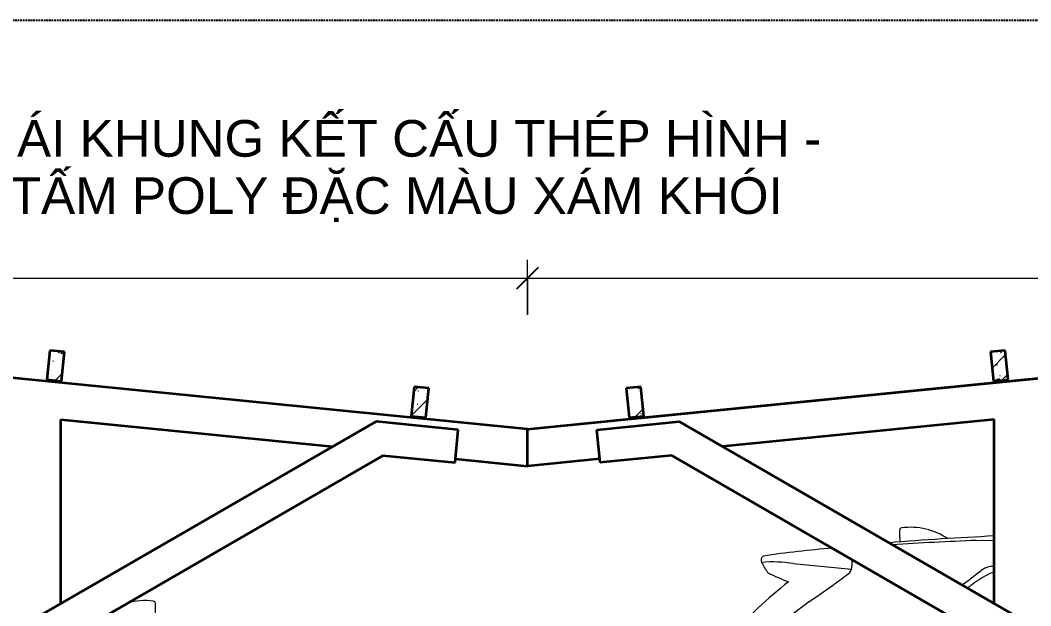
# Model space of a CAD drawing. Header units: millimetres. Extents: x -77355 to 26321, y -760 to 17156.
# Drawn here: x -60346 to -57586, y 2486 to 4085 of the extents above; entities that cross this region are included whole.
import ezdxf

# ---------------------------------------------------------------- set-up
doc = ezdxf.new("R2010")
doc.units = ezdxf.units.MM
doc.linetypes.add('Hidden', pattern=[7.14375, 4.7625, -2.38125])
for name, color, linetype, lineweight in [('A-ANNO-DIMS', 211, 'Continuous', 9), ('A-ANNO-DIMS-50', 211, 'Continuous', 9), ('A-DETL-GENF', 92, 'Continuous', 18), ('A-DETL-GENF-2', 92, 'Hidden', 25), ('A-DETL-MEDM', 33, 'Continuous', 35), ('A-GLAZ-CURT', 52, 'Continuous', 18), ('A-GLAZ-CURT-1', 55, 'Continuous', 18), ('A-GLAZ-CURT-2', 52, 'Continuous', 25), ('A-GLAZ-CWMG', 51, 'Continuous', 18), ('A-GLAZ-CWMG-1', 55, 'Continuous', 18), ('A-GLAZ-CWMG-2', 51, 'Continuous', 35), ('G-ANNO-TEXT-2', 7, 'Continuous', 9), ('G-IMPT', 8, 'Continuous', 18)]:
    doc.layers.add(name, color=color, linetype=linetype, lineweight=lineweight)
doc.styles.add('Arial', font='arial.ttf', dxfattribs={"height": 100})
doc.styles.add('UTM Avo', font='', dxfattribs={"width": 0.9, "height": 125})
doc.styles.get('UTM Avo').set_extended_font_data('UTM Avo')
doc.dimstyles.new('1_Dim_chi_tiet_2_5', dxfattribs={"dimscale": 304.8, "dimtxt": 124.912619, "dimasz": 0.19685, "dimexe": 0.164042, "dimexo": 0.0625, "dimgap": 0.016404, "dimtad": 1, "dimdec": 0, "dimrnd": 5, "dimzin": 0, "dimdsep": 46, "dimtxsty": 'UTM Avo', "dimblk1": 'OBLIQUE', "dimblk2": 'OBLIQUE', "dimsah": 1, "dimcen": 0.09, "dimdle": 0.164042, "dimazin": 0, "dimtfac": 1, "dimtdec": 4, "dimtix": 1, "dimtmove": 0, "dimatfit": 3, "dimfxl": 0.328084, "dimfxlon": 1, "dimtvp": 1, "dimtolj": 1, "dimtzin": 0, "dimarcsym": 2})
pattern_1 = [(45, (-67431.81, 15225), (-84.1903, 84.1903), []), (45, (-67431.81, 15284.53), (-84.1903, 84.1903), []), (50, (-67431.81, 15225), (136.6383, -11.95415), [14.287, -157.162]), (355, (-67431.81, 15225), (-26.4318, 143.293), [11.43, -125.73]), (100.451, (-67420.43, 15224), (110.2073, 131.3379), [12.143, -133.568]), (46.184, (-67431.81, 15263.1), (203.3093, -31.5316), [21.431, -235.744]), (96.636, (-67414.87, 15260.47), (178.052, 185.5712), [18.214, -200.351]), (351.184, (-67431.81, 15263.1), (178.0542, 185.5685), [17.145, -188.595]), (21, (-67412.76, 15253.58), (113.7111, -76.6989), [14.288, -157.163]), (326, (-67412.76, 15253.58), (46.352, 138.1412), [11.43, -125.73]), (71.451, (-67403.29, 15247.18), (160.0634, 61.4411), [12.143, -133.568]), (37.5, (-67431.81, 15225), (2.31655, 63.41591), [2.515, -121.691, 2.515, -125.12, -126.206]), (37.5, (-67431.81, 15225), (2.31655, 63.41591), [-251.841, 2.515, -123.692]), (7.5, (-67431.81, 15225), (50.11464, 75.13506), [2.515, -70.256, 2.515, -118.834, -48.101]), (7.5, (-67431.81, 15225), (50.11464, 75.13506), [-194.119, 2.515, -45.587]), (327.5, (-67474.293, 15225), (101.69342, -4.29674), [2.515, -45.11, 2.515, -146.075, -197.167]), (327.5, (-67474.293, 15225), (101.69342, -4.29674), [-196.215, 2.515, -194.653]), (317.5, (-67493.34, 15225), (111.0972, 19.0699), [2.515, -59.398, 2.515, -96.164, -140.018]), (317.5, (-67493.34, 15225), (111.0972, 19.0699), [-160.592, 2.515, -137.503])]

# ---------------------------------------------------------------- blocks, each defined once
blk = doc.blocks.new('System Panel - Glazed-2599382-TKCS_NHÀ XE 1 - MẶT CẮT')
at = {"layer": 'A-GLAZ-CURT-1'}
h = blk.add_hatch(dxfattribs=at)
h.set_pattern_fill('FP_5', color=256, style=0, pattern_type=2)
h.set_pattern_definition(pattern_1)
h.paths.add_polyline_path([(-58960.8, 2968.1), (-58960.8, 2968.6), (-59149.9, 2987)])
at = {"layer": 'A-GLAZ-CURT-2'}
blk.add_line((-58960.2, 2968.5), (-59258.8, 2998.4), dxfattribs=at)
blk = doc.blocks.new('System Panel - Glazed-2342062-TKCS_NHÀ XE 1 - MẶT CẮT')
at = {"layer": 'A-GLAZ-CURT-1'}
h = blk.add_hatch(dxfattribs=at)
h.set_pattern_fill('FP_6', color=256, style=0, pattern_type=2)
h.set_pattern_definition([(45, (-67431.81, 15225), (-84.1903, 84.1903), []), (45, (-67431.81, 15284.53), (-84.1903, 84.1903), []), (50, (-67431.81, 15225), (136.6383, -11.95415), [14.287, -157.162]), (355, (-67431.81, 15225), (-26.4318, 143.293), [11.43, -125.73]), (100.451, (-67420.43, 15224), (110.2073, 131.3379), [12.143, -133.568]), (46.184, (-67431.81, 15263.1), (203.3093, -31.5316), [21.431, -235.744]), (96.636, (-67414.87, 15260.47), (178.052, 185.5712), [18.214, -200.351]), (351.184, (-67431.81, 15263.1), (178.0542, 185.5685), [17.145, -188.595]), (21, (-67412.76, 15253.58), (113.7111, -76.6989), [14.288, -157.163]), (326, (-67412.76, 15253.58), (46.352, 138.1412), [11.43, -125.73]), (71.451, (-67403.29, 15247.18), (160.0634, 61.4411), [12.143, -133.568]), (37.5, (-67431.81, 15225), (2.31655, 63.41591), [2.515, -121.691, 2.515, -125.12, -126.206]), (37.5, (-67431.81, 15225), (2.31655, 63.41591), [-251.841, 2.515, -123.692]), (7.5, (-67431.81, 15225), (50.11464, 75.13506), [2.515, -70.256, 2.515, -118.834, -48.101]), (7.5, (-67431.81, 15225), (50.11464, 75.13506), [-194.119, 2.515, -45.587]), (327.5, (-67474.293, 15225), (101.69342, -4.29674), [2.515, -45.11, 2.515, -146.075, -197.167]), (327.5, (-67474.293, 15225), (101.69342, -4.29674), [-196.215, 2.515, -194.653]), (317.5, (-67493.34, 15225), (111.0972, 19.0699), [2.515, -59.398, 2.515, -96.164, -140.017]), (317.5, (-67493.34, 15225), (111.0972, 19.0699), [-160.591, 2.515, -137.503])])
h.paths.add_polyline_path([(-59258.8, 2997.8), (-59258.8, 2998.4), (-59430.3, 3015)])
at = {"layer": 'A-GLAZ-CURT-2'}
blk.add_line((-59258.8, 2998.4), (-60253.8, 3097.9), dxfattribs=at)
blk = doc.blocks.new('System Panel - Glazed-V1-TKCS_NHÀ XE 1 - MẶT CẮT')
at = {"layer": 'A-GLAZ-CURT-1'}
h = blk.add_hatch(dxfattribs=at)
h.set_pattern_fill('FP_5', color=256, style=0, pattern_type=2)
h.set_pattern_definition(pattern_1)
h.paths.add_polyline_path([(-60253.8, 3097.4), (-60253.8, 3097.9), (-60355.3, 3107.5)])
at = {"layer": 'A-GLAZ-CURT-2'}
blk.add_line((-60253.8, 3097.9), (-61248.8, 3197.4), dxfattribs=at)
blk = doc.blocks.new('Rectangular Mullion - 40 x 80mm-2340579-TKCS_NHÀ XE 1 - MẶT CẮT')
at = {"layer": 'A-GLAZ-CWMG-1'}
h = blk.add_hatch(dxfattribs=at)
h.set_pattern_fill('FP_9', color=256, style=0, pattern_type=2)
h.set_pattern_definition([(45, (-67431.81, 15225), (-84.1903, 84.1903), []), (45, (-67431.81, 15284.53), (-84.1903, 84.1903), []), (50, (-67431.81, 15225), (136.6383, -11.95415), [14.287, -157.162]), (355, (-67431.81, 15225), (-26.4318, 143.293), [11.43, -125.73]), (100.451, (-67420.43, 15224), (110.2073, 131.3379), [12.143, -133.568]), (46.184, (-67431.81, 15263.1), (203.3093, -31.5316), [21.431, -235.744]), (96.636, (-67414.87, 15260.47), (178.052, 185.5712), [18.214, -200.351]), (351.184, (-67431.81, 15263.1), (178.0542, 185.5685), [17.145, -188.595]), (21, (-67412.76, 15253.58), (113.7111, -76.6989), [14.287, -157.162]), (326, (-67412.76, 15253.58), (46.352, 138.1412), [11.43, -125.73]), (71.451, (-67403.29, 15247.18), (160.0634, 61.4411), [12.143, -133.568]), (37.5, (-67431.81, 15225), (2.31655, 63.41591), [2.515, -121.691, 2.515, -125.12, -126.206]), (37.5, (-67431.81, 15225), (2.31655, 63.41591), [-251.841, 2.515, -123.692]), (7.5, (-67431.81, 15225), (50.11464, 75.13506), [2.515, -70.256, 2.515, -118.834, -48.101]), (7.5, (-67431.81, 15225), (50.11464, 75.13506), [-194.119, 2.515, -45.587]), (327.5, (-67474.293, 15225), (101.69342, -4.29674), [2.515, -45.11, 2.515, -146.075, -197.167]), (327.5, (-67474.293, 15225), (101.69342, -4.29674), [-196.215, 2.515, -194.653]), (317.5, (-67493.34, 15225), (111.0972, 19.0699), [2.515, -59.398, 2.515, -96.164, -140.018]), (317.5, (-67493.34, 15225), (111.0972, 19.0699), [-160.592, 2.515, -137.503])])
h.paths.add_polyline_path([(-59238.5, 3000.4), (-59230.5, 3080), (-59270.3, 3083.9), (-59278.3, 3004.3)])
at = {"layer": 'A-GLAZ-CWMG-2'}
for p, q in [((-59270.3, 3083.9), (-59278.3, 3004.3)), ((-59230.5, 3080), (-59270.3, 3083.9)), ((-59238.5, 3000.4), (-59230.5, 3080)), ((-59278.3, 3004.3), (-59238.5, 3000.4))]:
    blk.add_line(p, q, dxfattribs=at)
blk = doc.blocks.new('Rectangular Mullion - 40 x 80mm-V4-TKCS_NHÀ XE 1 - MẶT CẮT')
at = {"layer": 'A-GLAZ-CWMG-1'}
h = blk.add_hatch(dxfattribs=at)
h.set_pattern_fill('FP_10', color=256, style=0, pattern_type=2)
h.set_pattern_definition([(45, (-67431.81, 15225), (-84.1903, 84.1903), []), (45, (-67431.81, 15284.53), (-84.1895, 84.1895), []), (50, (-67431.81, 15225), (136.6383, -11.95415), [14.287, -157.162]), (355, (-67431.81, 15225), (-26.4318, 143.293), [11.43, -125.73]), (100.451, (-67420.43, 15224), (110.2073, 131.3379), [12.143, -133.568]), (46.184, (-67431.81, 15263.1), (203.3093, -31.5316), [21.431, -235.744]), (96.636, (-67414.87, 15260.47), (178.052, 185.5712), [18.214, -200.351]), (351.184, (-67431.81, 15263.1), (178.0542, 185.5685), [17.145, -188.595]), (21, (-67412.76, 15253.58), (113.7111, -76.6989), [14.288, -157.163]), (326, (-67412.76, 15253.58), (46.352, 138.1412), [11.43, -125.73]), (71.451, (-67403.29, 15247.18), (160.0634, 61.4411), [12.143, -133.568]), (37.5, (-67431.81, 15225), (2.31655, 63.41591), [2.515, -121.691, 2.515, -125.12, -126.206]), (37.5, (-67431.81, 15225), (2.31655, 63.41591), [-251.841, 2.515, -123.692]), (7.5, (-67431.81, 15225), (50.11464, 75.13506), [2.515, -70.256, 2.515, -118.834, -48.101]), (7.5, (-67431.81, 15225), (50.11464, 75.13506), [-194.119, 2.515, -45.587]), (327.5, (-67474.293, 15225), (101.69342, -4.29674), [2.515, -45.11, 2.515, -146.075, -197.167]), (327.5, (-67474.293, 15225), (101.69342, -4.29674), [-196.215, 2.515, -194.653]), (317.5, (-67493.34, 15225), (111.0972, 19.0699), [2.515, -59.398, 2.515, -96.164, -140.018]), (317.5, (-67493.34, 15225), (111.0972, 19.0699), [-160.592, 2.515, -137.503])])
h.paths.add_polyline_path([(-60233.5, 3099.8), (-60225.5, 3179.5), (-60265.3, 3183.4), (-60273.3, 3103.8)])
at = {"layer": 'A-GLAZ-CWMG-2'}
for p, q in [((-60265.3, 3183.4), (-60273.3, 3103.8)), ((-60225.5, 3179.5), (-60265.3, 3183.4)), ((-60233.5, 3099.8), (-60225.5, 3179.5)), ((-60273.3, 3103.8), (-60233.5, 3099.8))]:
    blk.add_line(p, q, dxfattribs=at)
blk = doc.blocks.new('System Panel - Glazed-V9-TKCS_NHÀ XE 1 - MẶT CẮT')
at = {"layer": 'A-GLAZ-CURT-2'}
blk.add_line((-58662.9, 2998.4), (-58961.4, 2968.5), dxfattribs=at)
blk = doc.blocks.new('System Panel - Glazed-V10-TKCS_NHÀ XE 1 - MẶT CẮT')
at = {"layer": 'A-GLAZ-CURT-2'}
blk.add_line((-57667.9, 3097.9), (-58662.9, 2998.4), dxfattribs=at)
blk = doc.blocks.new('Rectangular Mullion - 40 x 80mm-2342299-TKCS_NHÀ XE 1 - MẶT CẮT')
at = {"layer": 'A-GLAZ-CWMG-1'}
h = blk.add_hatch(dxfattribs=at)
h.set_pattern_fill('FP_15', color=256, style=0, pattern_type=2)
h.set_pattern_definition([(45, (-67431.81, 15225), (-84.1903, 84.1903), []), (45, (-67431.81, 15284.53), (-84.18955, 84.18955), []), (50, (-67431.81, 15225), (136.6383, -11.95415), [14.287, -157.162]), (355, (-67431.81, 15225), (-26.4318, 143.293), [11.43, -125.73]), (100.451, (-67420.43, 15224), (110.2073, 131.3379), [12.143, -133.568]), (46.184, (-67431.81, 15263.1), (203.3093, -31.5316), [21.431, -235.744]), (96.636, (-67414.87, 15260.47), (178.052, 185.5712), [18.214, -200.351]), (351.184, (-67431.81, 15263.1), (178.0542, 185.5685), [17.145, -188.595]), (21, (-67412.76, 15253.58), (113.7111, -76.6989), [14.288, -157.163]), (326, (-67412.76, 15253.58), (46.352, 138.1412), [11.43, -125.73]), (71.451, (-67403.29, 15247.18), (160.0634, 61.4411), [12.143, -133.568]), (37.5, (-67431.81, 15225), (2.31655, 63.41591), [2.515, -121.691, 2.515, -125.12, -126.206]), (37.5, (-67431.81, 15225), (2.31655, 63.41591), [-251.841, 2.515, -123.692]), (7.5, (-67431.81, 15225), (50.11464, 75.13506), [2.515, -70.256, 2.515, -118.834, -48.101]), (7.5, (-67431.81, 15225), (50.11464, 75.13506), [-194.12, 2.515, -45.587]), (327.5, (-67474.293, 15225), (101.69342, -4.29674), [2.515, -45.11, 2.515, -146.075, -197.167]), (327.5, (-67474.293, 15225), (101.69342, -4.29674), [-196.215, 2.515, -194.653]), (317.5, (-67493.34, 15225), (111.0972, 19.0699), [2.515, -59.398, 2.515, -96.164, -140.018]), (317.5, (-67493.34, 15225), (111.0972, 19.0699), [-160.592, 2.515, -137.503])])
h.paths.add_polyline_path([(-58683.2, 3000.4), (-58643.4, 3004.3), (-58651.4, 3083.9), (-58691.2, 3080), (-58684.7, 3015)])
at = {"layer": 'A-GLAZ-CWMG-2'}
for p, q in [((-58651.4, 3083.9), (-58691.2, 3080)), ((-58691.2, 3080), (-58683.2, 3000.4)), ((-58643.4, 3004.3), (-58651.4, 3083.9)), ((-58683.2, 3000.4), (-58643.4, 3004.3))]:
    blk.add_line(p, q, dxfattribs=at)
blk = doc.blocks.new('Rectangular Mullion - 40 x 80mm-V11-TKCS_NHÀ XE 1 - MẶT CẮT')
at = {"layer": 'A-GLAZ-CWMG-1'}
h = blk.add_hatch(dxfattribs=at)
h.set_pattern_fill('FP_16', color=256, style=0, pattern_type=2)
h.set_pattern_definition([(45, (-67431.81, 15225), (-84.1903, 84.1903), []), (45, (-67431.81, 15284.53), (-84.18955, 84.18955), []), (50, (-67431.81, 15225), (136.6383, -11.95415), [14.287, -157.162]), (355, (-67431.81, 15225), (-26.4318, 143.293), [11.43, -125.73]), (100.451, (-67420.43, 15224), (110.2073, 131.3379), [12.143, -133.568]), (46.184, (-67431.81, 15263.1), (203.3093, -31.5316), [21.431, -235.744]), (96.636, (-67414.87, 15260.47), (178.052, 185.5712), [18.214, -200.351]), (351.184, (-67431.81, 15263.1), (178.0542, 185.5685), [17.145, -188.595]), (21, (-67412.76, 15253.58), (113.7111, -76.6989), [14.287, -157.162]), (326, (-67412.76, 15253.58), (46.352, 138.1412), [11.43, -125.73]), (71.451, (-67403.29, 15247.18), (160.0634, 61.4411), [12.143, -133.568]), (37.5, (-67431.81, 15225), (2.31655, 63.41591), [2.515, -121.691, 2.515, -125.12, -126.206]), (37.5, (-67431.81, 15225), (2.31655, 63.41591), [-251.841, 2.515, -123.692]), (7.5, (-67431.81, 15225), (50.11464, 75.13506), [2.515, -70.256, 2.515, -118.834, -48.101]), (7.5, (-67431.81, 15225), (50.11464, 75.13506), [-194.12, 2.515, -45.587]), (327.5, (-67474.293, 15225), (101.69342, -4.29674), [2.515, -45.11, 2.515, -146.075, -197.167]), (327.5, (-67474.293, 15225), (101.69342, -4.29674), [-196.215, 2.515, -194.653]), (317.5, (-67493.34, 15225), (111.0972, 19.0699), [2.515, -59.398, 2.515, -96.164, -140.017]), (317.5, (-67493.34, 15225), (111.0972, 19.0699), [-160.591, 2.515, -137.503])])
h.paths.add_polyline_path([(-57688.2, 3099.8), (-57648.4, 3103.8), (-57656.3, 3183.4), (-57696.1, 3179.5)])
at = {"layer": 'A-GLAZ-CWMG-2'}
for p, q in [((-57656.3, 3183.4), (-57696.1, 3179.5)), ((-57696.1, 3179.5), (-57688.2, 3099.8)), ((-57648.4, 3103.8), (-57656.3, 3183.4)), ((-57688.2, 3099.8), (-57648.4, 3103.8))]:
    blk.add_line(p, q, dxfattribs=at)
blk = doc.blocks.new('CAR_TOYOTA - CAR_TOYOTA_GRAND HIGHLANDER_dwg-2292141-TKCS_NHÀ XE 1 - MẶT CẮT')
at = {"layer": 'G-IMPT'}
for centre, radius, start, end in [((-60007, 2321.3), 179.3, 82.1278, 105.4304), ((-59982.5, 2493.5), 5.37, 3.7562, 89.1984), ((-60237.5, 2482), 260.6, 355.2754, 2.6206)]:
    blk.add_arc(centre, radius, start, end, dxfattribs=at)
blk = doc.blocks.new('CAR_TOYOTA - CAR_TOYOTA-2292600-TKCS_NHÀ XE 1 - MẶT CẮT')
blk.add_blockref('CAR_TOYOTA - CAR_TOYOTA_GRAND HIGHLANDER_dwg-2292141-TKCS_NHÀ XE 1 - MẶT CẮT', (0, 0))
blk = doc.blocks.new('CAR_TOYOTA - CAR_TOYOTA_GRAND HIGHLANDER_dwg-V31-TKCS_NHÀ XE 1 - MẶT CẮT')
at = {"layer": 'G-IMPT'}
for p, q in [((-57735.3, 2664.8), (-57686.4, 2665.4)), ((-58234.9, 2601.4), (-58076.3, 2586)), ((-57692.4, 2594.7), (-57686.4, 2594.9))]:
    blk.add_line(p, q, dxfattribs=at)
for centre, radius, start, end in [((-57684.2, 2682), 260.6, 177.3794, 184.7246), ((-57939.1, 2693.5), 5.37, 90.8016, 176.2438), ((-57914.7, 2521.3), 179.3, 55.31, 97.8722), ((-57131.1, -8279.9), 10970.9, 92.90155, 94.40341), ((-57259.5, -8912.7), 11587.3, 92.35359, 93.48788), ((-57897.5, -209.6), 2862.6, 94.6067, 98.4335), ((-58310.5, 2611.3), 12.7, 122.5325, 210.2561), ((-58293.2, 2233.4), 372.6, 81.0067, 94.3564), ((-58132.7, 2697.5), 210.2, 206.1113, 215.2591), ((-58102.8, 2593.1), 27.5, 324.6835, 5.0382), ((-56999, 2601.6), 1076.4, 179.395, 180.3239), ((-57684.7, 2533), 62.1, 97.158, 127.6358), ((-57712, 3865.4), 1418.8, 245.3256, 247.7997), ((-58731.6, 3424.1), 1068.3, 304.9764, 307.5602), ((-58658.4, 3767.8), 1510.4, 305.8256, 308.285), ((-57590.3, 2346.9), 251.6, 116.8789, 129.3673), ((-57681.5, 2533), 44.5, 96.2725, 120.4248), ((-57344.4, 1420.3), 1448.1, 128.6185, 137.2568), ((-61532.7, 7283.8), 5837.2, 304.90939, 305.78795), ((-56195.7, 499.4), 2566.3, 127.2749, 127.5338), ((-49713.5, -8780.5), 14109.2, 126.93697, 127.75466)]:
    blk.add_arc(centre, radius, start, end, dxfattribs=at)
blk = doc.blocks.new('CAR_TOYOTA - CAR_TOYOTA-2599869-TKCS_NHÀ XE 1 - MẶT CẮT')
blk.add_blockref('CAR_TOYOTA - CAR_TOYOTA_GRAND HIGHLANDER_dwg-V31-TKCS_NHÀ XE 1 - MẶT CẮT', (0, 0))
blk = doc.blocks.new('BORDER VIEW - BORDER VIEW-2599773-TKCS_NHÀ XE 1 - MẶT CẮT')
at = {"layer": 'A-DETL-GENF-2'}
blk.add_line((-76498.6, 4084.9), (-52882.8, 4084.9), dxfattribs=at)
blk = doc.blocks.new('DIMBLOCK8-TKCS_NHÀ XE 1 - MẶT CẮT')
at = {"layer": 'A-ANNO-DIMS-50'}
for p, q in [((-64335.3, 3480.9), (-64335.3, 3330.9)), ((-64335.3, 3380.9), (-64335.3, 3480.9)), ((-58960.8, 3280.9), (-58960.8, 3430.9)), ((-64385.3, 3380.9), (-58960.8, 3380.9)), ((-58960.8, 3380.9), (-58960.8, 3280.9))]:
    blk.add_line(p, q, dxfattribs=at)
at = {"layer": 'A-ANNO-DIMS-50', "lineweight": 25}
for p, q in [((-64335.3, 3380.9), (-64305.3, 3410.9)), ((-58960.8, 3380.9), (-58930.8, 3410.9)), ((-64335.3, 3380.9), (-64365.3, 3350.9)), ((-58960.8, 3380.9), (-58990.8, 3350.9))]:
    blk.add_line(p, q, dxfattribs=at)
at = {"layer": 'A-ANNO-DIMS-50', "color": 0, "insert": (-61819.3, 3543.3), "char_height": 125, "width": 410.824, "attachment_point": 1, "line_spacing_factor": 1.110334, "style": 'UTM Avo'}
blk.add_mtext('5375', dxfattribs=at)
blk = doc.blocks.new('_Oblique')
at = {"color": 0, "linetype": 'ByBlock', "lineweight": -2}
blk.add_line((-0.5, -0.5), (0.5, 0.5), dxfattribs=at)
blk = doc.blocks.new('DIMBLOCK9-TKCS_NHÀ XE 1 - MẶT CẮT')
at = {"layer": 'A-ANNO-DIMS-50'}
for p, q in [((-53586.4, 3480.9), (-53586.4, 3330.9)), ((-53586.4, 3380.9), (-53586.4, 3480.9)), ((-58960.8, 3280.9), (-58960.8, 3430.9)), ((-58960.8, 3380.9), (-53536.4, 3380.9)), ((-58960.8, 3380.9), (-58960.8, 3280.9))]:
    blk.add_line(p, q, dxfattribs=at)
at = {"layer": 'A-ANNO-DIMS-50', "lineweight": 25}
for p, q in [((-58960.8, 3380.9), (-58930.8, 3410.9)), ((-53586.4, 3380.9), (-53556.4, 3410.9)), ((-58960.8, 3380.9), (-58990.8, 3350.9)), ((-53586.4, 3380.9), (-53616.4, 3350.9))]:
    blk.add_line(p, q, dxfattribs=at)
at = {"layer": 'A-ANNO-DIMS-50', "color": 0, "insert": (-56444.8, 3543.3), "char_height": 125, "width": 410.824, "attachment_point": 1, "line_spacing_factor": 1.110334, "style": 'UTM Avo'}
blk.add_mtext('5375', dxfattribs=at)

msp = doc.modelspace()

# ---------------------------------------------------------------- linework, layer by layer
at = {"layer": 'A-DETL-MEDM'}
for p, q in [((-58960.8, 2968.1), (-64335.3, 3505.5)), ((-58960.8, 2968.1), (-53586.4, 3505.5)), ((-59374.6, 2989.3), (-60315.3, 2446.2)), ((-60235.3, 2492.4), (-60235.3, 2995)), ((-60235.3, 2995), (-59493.3, 2920.8)), ((-59149.9, 2966.9), (-59374.6, 2989.3)), ((-58771.8, 2966.9), (-58547.1, 2989.3)), ((-58547.1, 2989.3), (-57606.4, 2446.2)), ((-57686.4, 2995), (-58428.4, 2920.8)), ((-57686.4, 2492.4), (-57686.4, 2995)), ((-59158.9, 2877.3), (-59149.9, 2966.9)), ((-58960.8, 2867.6), (-58960.8, 2968.1)), ((-58762.8, 2877.3), (-58771.8, 2966.9)), ((-60225.3, 2394.2), (-59354.7, 2896.9)), ((-59354.7, 2896.9), (-59158.9, 2877.3)), ((-59157.9, 2887.3), (-58960.8, 2867.6)), ((-58763.8, 2887.3), (-58960.8, 2867.6)), ((-58567, 2896.9), (-58762.8, 2877.3)), ((-57696.4, 2394.2), (-58567, 2896.9))]:
    msp.add_line(p, q, dxfattribs=at)

# ---------------------------------------------------------------- block references
at = {"layer": 'A-DETL-GENF'}
for name in ['BORDER VIEW - BORDER VIEW-2599773-TKCS_NHÀ XE 1 - MẶT CẮT', 'CAR_TOYOTA - CAR_TOYOTA-2599869-TKCS_NHÀ XE 1 - MẶT CẮT', 'CAR_TOYOTA - CAR_TOYOTA-2292600-TKCS_NHÀ XE 1 - MẶT CẮT']:
    msp.add_blockref(name, (0, 0), dxfattribs=at)
at = {"layer": 'A-GLAZ-CURT'}
for name, p in [('System Panel - Glazed-V1-TKCS_NHÀ XE 1 - MẶT CẮT', (0, 0)), ('System Panel - Glazed-V10-TKCS_NHÀ XE 1 - MẶT CẮT', (995, 99.5)), ('System Panel - Glazed-2342062-TKCS_NHÀ XE 1 - MẶT CẮT', (0, 0)), ('System Panel - Glazed-V10-TKCS_NHÀ XE 1 - MẶT CẮT', (0, 0)), ('System Panel - Glazed-2599382-TKCS_NHÀ XE 1 - MẶT CẮT', (0, 0)), ('System Panel - Glazed-V9-TKCS_NHÀ XE 1 - MẶT CẮT', (0, 0))]:
    msp.add_blockref(name, p, dxfattribs=at)
at = {"layer": 'A-GLAZ-CWMG'}
for name in ['Rectangular Mullion - 40 x 80mm-V4-TKCS_NHÀ XE 1 - MẶT CẮT', 'Rectangular Mullion - 40 x 80mm-V11-TKCS_NHÀ XE 1 - MẶT CẮT', 'Rectangular Mullion - 40 x 80mm-2340579-TKCS_NHÀ XE 1 - MẶT CẮT', 'Rectangular Mullion - 40 x 80mm-2342299-TKCS_NHÀ XE 1 - MẶT CẮT']:
    msp.add_blockref(name, (0, 0), dxfattribs=at)

# ---------------------------------------------------------------- texts
at = {"layer": 'G-ANNO-TEXT-2', "insert": (-60704.3, 3673.2), "char_height": 100, "width": 2675.5, "attachment_point": 4, "line_spacing_factor": 0.936439, "style": 'Arial'}
msp.add_mtext('\\pt635,1270,1905,2540,3175,3810,4445,5080,5715,6350,6985,7620,8255,8890,9525,10160,10795,11430,12065,12700,13335,13970,14605,15240,15875,16510,17145,17780,18415,19050,19685,20320;HỆ MÁI KHUNG KẾT CẤU THÉP HÌNH - LỢP TẤM POLY ĐẶC MÀU XÁM KHÓI', dxfattribs=at)

# ---------------------------------------------------------------- dimensions: what is measured, and where the dimension line sits
at = {"layer": 'A-ANNO-DIMS'}
for base, p1, p2, picture, middle in [((-58960.8366, 3380.876), (-64335.3104, 3480.876), (-58960.8366, 3280.876), 'DIMBLOCK8-TKCS_NHÀ XE 1 - MẶT CẮT', (-61648.0735, 3450.5611)), ((-53586.4, 3380.9), (-58960.8, 3280.9), (-53586.4, 3480.9), 'DIMBLOCK9-TKCS_NHÀ XE 1 - MẶT CẮT', (-56273.6, 3450.6))]:
    dim = msp.add_linear_dim(base=base, p1=p1, p2=p2, dimstyle='1_Dim_chi_tiet_2_5', override={"dimpost": '<>', "dimfxl": 5378.193769}, dxfattribs=at)
    dim.commit()
    dim.dimension.update_dxf_attribs({"geometry": picture, "text_midpoint": middle})

doc.saveas('drawing.dxf')
